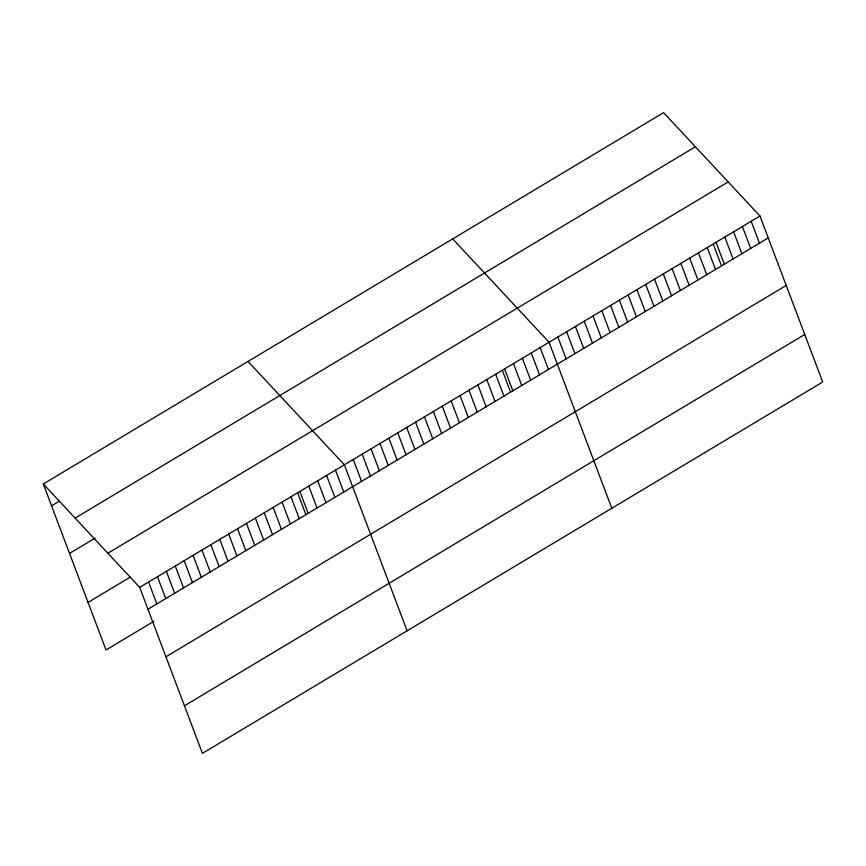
<?xml version="1.0" encoding="UTF-8"?>
<svg xmlns="http://www.w3.org/2000/svg" width="866" height="866" viewBox="0 0 866 866"><rect width="100%" height="100%" fill="white"/><g stroke="black" fill="none" stroke-linecap="round" stroke-linejoin="round"><path stroke-width="1.3" d="M43.3 483.975L663.594 112.656L759.969 216.024L822.7 382.025L202.406 753.344L139.686 587.343L43.3 483.975L106.031 649.976L153.867 621.333M51.57 505.852L59.353 501.187M75.104 518.085L695.398 146.765M69.54 553.406L95.13 538.089M107.882 553.233L728.165 181.914M88.051 602.411L130.333 577.102M139.686 587.343L759.969 216.024M147.956 609.231L768.239 237.912M165.926 656.785L786.209 285.466M184.436 705.79L804.731 334.471M452.691 238.897L549.076 342.276L611.797 508.277M248.001 361.436L344.376 464.815L407.107 630.816M751.19 221.285L759.45 243.173M742.4 226.546L750.67 248.434M733.61 231.807L741.881 253.695M724.82 237.067L733.091 258.945M716.03 242.328L724.301 264.206M713.476 244.677L721.183 265.061M707.251 247.589L715.511 269.467M698.461 252.85L706.732 274.728M689.672 258.111L697.942 279.989M680.882 263.372L689.152 285.25M672.103 268.633L680.362 290.511M663.313 273.894L671.583 295.771M654.523 279.155L662.793 301.032M645.733 284.416L654.003 306.293M636.954 289.677L645.213 311.554M628.164 294.927L636.434 316.815M619.374 300.188L627.644 322.076M610.584 305.449L618.854 327.337M601.794 310.71L610.065 332.598M593.015 315.971L601.275 337.859M584.225 321.232L592.496 343.12M575.435 326.493L583.706 348.381M566.645 331.754L574.916 353.631M557.866 337.015L566.126 358.892M540.178 347.602L548.438 369.479M531.269 352.927L539.54 374.816M522.371 358.253L530.641 380.142M513.473 363.59L521.743 385.467M504.575 368.916L512.845 390.793M502.583 370.929L510.28 391.313M495.677 374.242L503.947 396.119M486.779 379.568L495.049 401.445M477.88 384.894L486.14 406.782M468.971 390.22L477.242 412.108M460.073 395.556L468.344 417.434M451.175 400.882L459.445 422.76M442.277 406.208L450.547 428.085M433.379 411.534L441.649 433.411M424.481 416.86L432.74 438.748M415.572 422.186L423.842 444.074M406.674 427.523L414.944 449.4M397.775 432.848L406.046 454.726M388.877 438.174L397.148 460.052M379.979 443.5L388.249 465.378M371.081 448.826L379.351 470.714M362.183 454.152L370.442 476.04M353.274 459.478L361.544 481.366M335.478 470.141L343.748 492.018M326.579 475.466L334.85 497.344M317.681 480.792L325.952 502.67M308.783 486.118L317.043 508.006M299.885 491.444L308.144 513.332M297.882 493.468L305.59 513.852M290.976 496.781L299.246 518.658M282.078 502.107L290.348 523.984M273.18 507.433L281.45 529.31M264.282 512.759L272.552 534.636M255.383 518.085L263.654 539.973M246.485 523.41L254.745 545.299M237.576 528.747L245.847 550.624M228.678 534.073L236.948 555.95M219.78 539.399L228.05 561.276M210.882 544.725L219.152 566.602M201.984 550.051L210.254 571.939M193.086 555.377L201.345 577.265M184.187 560.703L192.447 582.591M175.278 566.039L183.549 587.917M166.38 571.365L174.651 593.242M157.482 576.691L165.752 598.568M148.584 582.017L156.854 603.894"/></g></svg>
